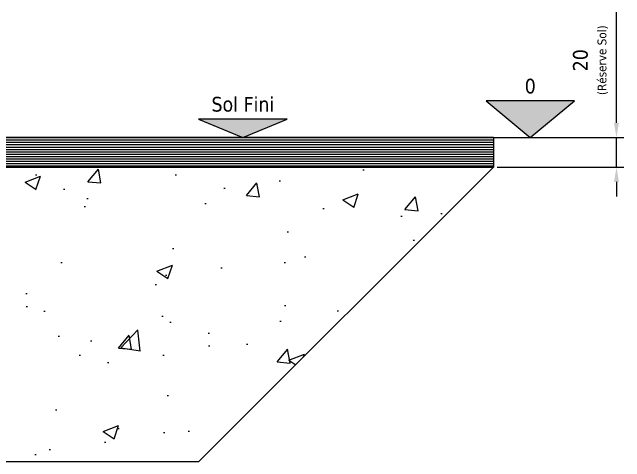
# Model space of a CAD drawing. Header units: millimetres. Extents: x -20000 to 230000, y -17405 to 24510.
# Drawn here: x 42073.5 to 42489.1, y -14106.3 to -13801.1 of the extents above; entities that cross this region are included whole.
import ezdxf
from ezdxf.enums import TextEntityAlignment as Align

# ---------------------------------------------------------------- set-up
doc = ezdxf.new("R2010")
doc.units = ezdxf.units.MM
doc.header["$PDMODE"] = 35
doc.header["$PDSIZE"] = 0.5
doc.layers.get('0').update_dxf_attribs({"lineweight": 13})
doc.layers.get('Defpoints').update_dxf_attribs({"true_color": 0xc2a584})
doc.layers.add('0 - Invisible', color=43, linetype='Continuous', lineweight=0, plot=False)
for name, color, linetype, lineweight in [('1 - BETON', 251, 'Continuous', 25), ('1 - Béton', 251, 'Continuous', 25), ('Texte', 7, 'Continuous', 13)]:
    doc.layers.add(name, color=color, linetype=linetype, lineweight=lineweight)
doc.styles.add('Texte Poralu', font='tahomabd.ttf')
doc.dimstyles.new('30 - 1000', dxfattribs={"dimtxt": 10, "dimasz": 10, "dimexe": 5, "dimexo": 2.5, "dimgap": 5, "dimtad": 1, "dimdec": 1, "dimtxsty": 'Texte Poralu', "dimcen": 5, "dimazin": 0, "dimtfac": 1, "dimtdec": 1, "dimtmove": 0, "dimatfit": 3, "dimfxl": 1, "dimarcsym": 0})

# ---------------------------------------------------------------- blocks, each defined once
blk = doc.blocks.new('*U407')
at = {"layer": '1 - Béton'}
h = blk.add_hatch(dxfattribs=at)
h.set_pattern_fill('ANSI31', color=256, scale=0.5, angle=135, style=0)
h.set_pattern_definition([(180, (-47444.83492681685, -3815.168548134758), (-3.33066907387547e-16, -1.5875), [])])
h.paths.add_polyline_path([(0, 20), (339.9999999999727, 19.99999999999454), (339.9999999999727, -7.730704965069268e-12), (0, 0)])
at = {"layer": '0 - Invisible'}
blk.add_lwpolyline([(0, 20), (339.9999999999727, 19.99999999999454), (339.9999999999727, -7.730704965069268e-12), (0, 0), (0, 20)], dxfattribs=at)
at = {"layer": '1 - Béton'}
blk.add_lwpolyline([(339.9999999999727, 19.99999999999454), (0, 20), (0, 0), (339.9999999999727, -7.730704965069268e-12)], dxfattribs=at)
blk = doc.blocks.new('*U199')
blk.add_hatch(color=256).paths.add_polyline_path([(25, 0), (55, 25), (-5, 25)])
blk.add_line((0, 0), (50, 0))
blk.add_lwpolyline([(25, 0), (55, 25), (-5, 25), (25, 0)])
at = {"style": 'Texte Poralu'}
blk.add_attdef('HAUTEUR', text='', height=10, dxfattribs=at).set_placement((25, 34.99999999999997), align=Align.MIDDLE_CENTER)
blk = doc.blocks.new('*U200')
blk.add_hatch(color=256).paths.add_polyline_path([(0, 0), (29.99999999999999, 12.5), (-30.00000000000001, 12.5)])
blk.add_lwpolyline([(0, 0), (29.99999999999999, 12.5), (-30.00000000000001, 12.5), (0, 0)])
at = {"layer": 'Texte', "insert": (-7.105427357601002e-15, 17.5), "char_height": 10, "attachment_point": 8, "style": 'Texte Poralu'}
blk.add_mtext('Sol Fini', dxfattribs=at)
blk = doc.blocks.new('*D410')
at = {"color": 0, "lineweight": -2, "transparency": 16777216}
for p, q in [((42483.48465767817, -13876.26779066066), (42483.48465767817, -13801.14354620129)), ((42402.5000245568, -13886.26779066066), (42488.48465767817, -13886.26779066066)), ((42483.48465767817, -13906.26779066066), (42483.48465767817, -13886.26779066066)), ((42402.5000245568, -13906.26779066066), (42488.48465767817, -13906.26779066066)), ((42483.48465767817, -13916.26779066066), (42483.48465767817, -13926.26779066066))]:
    blk.add_line(p, q, dxfattribs=at)
at = {"color": 0, "transparency": 16777216}
for points in [[(42481.81799101151, -13876.26779066066), (42485.15132434484, -13876.26779066066), (42483.48465767817, -13886.26779066066)], [(42481.81799101151, -13916.26779066066), (42485.15132434484, -13916.26779066066), (42483.48465767817, -13906.26779066066)]]:
    blk.add_solid(points, dxfattribs=at)
at = {"layer": 'Defpoints', "color": 0, "transparency": 16777216}
for p in [(42400.0000245568, -13886.26779066066), (42483.48465767817, -13886.26779066066), (42400.0000245568, -13906.26779066066)]:
    blk.add_point(p, dxfattribs=at)
at = {"color": 0, "transparency": 16777216, "insert": (42465.84373535894, -13833.70566843097), "char_height": 10, "attachment_point": 5, "rotation": 90, "style": 'Texte Poralu'}
blk.add_mtext('20 \\P{\\H0.6x;(Réserve Sol)}', dxfattribs=at)
blk = doc.blocks.new('*U614')
at = {"layer": '0 - Invisible'}
for p in [(0, 0), (1.782078862990602, -17.82078862990238)]:
    blk.add_point(p, dxfattribs=at)
at = {"layer": 'Texte', "insert": (1.284560267886263, -12.84560267885354), "char_height": 10, "attachment_point": 8, "rotation": 5.710593137499643, "style": 'Texte Poralu'}
blk.add_mtext('Pente 10%', dxfattribs=at)
at = {"layer": 'Texte'}
blk.add_leader([(-38.26816804295959, -19.31334441521903), (41.33480717384009, -11.3530468935387)], dimstyle='30 - 1000', override={"dimgap": 2, "dimtad": 0}, dxfattribs=at)
blk = doc.blocks.new('*U408')
at = {"layer": '1 - BETON'}
h = blk.add_hatch(dxfattribs=at)
h.set_pattern_fill('CONCRETE', color=256, scale=15, style=0, pattern_type=2)
h.set_pattern_definition([(49.99999999999999, (-70.00000000007424, 209.9999999999648), (107.589027390113, -9.412820247389266), [11.25, -123.75]), (355, (-70.00000000007424, 209.9999999999648), (-20.81270004195, 112.8288200550018), [9, -99]), (100.4514, (-61.03424800007423, 209.2155989999648), (86.77640725710323, 103.415931309143), [9.5610285, -105.1713168]), (46.18420000000002, (-70.00000000007424, 239.9999999999648), (160.0861572938467, -24.82785214935271), [16.87499999999953, -185.6249999999962]), (96.6356, (-56.65948825007422, 237.9310039499648), (140.1994058323055, 146.1176806350663), [14.3415432, -157.75695]), (351.1842, (-70.00000000007424, 239.9999999999648), (140.1992917700441, 146.1177901387987), [13.5, -148.5]), (21, (-55.00000000007424, 232.4999999999648), (89.53605781776925, -60.39283359980082), [11.25, -123.75]), (326.0000000000001, (-55.00000000007424, 232.4999999999648), (36.49729978823726, 108.772506757028), [9, -99]), (71.4514, (-47.5386650500742, 227.4672590999648), (126.0333942872235, 48.37957450649286), [9.5610285, -105.1713168]), (37.50000000000001, (-70.00000000007424, 209.9999999999648), (1.8239782975936, 49.93407807469672), [0, -97.8, 0, -100.5, 0, -99.375]), (7.499999999999999, (-70.00000000007424, 209.9999999999648), (39.46043061632229, 59.16175678235403), [0, -57.3, 0, -95.55, 0, -37.875]), (327.5, (-103.4500000000742, 209.9999999999648), (80.07336542586135, -3.383230760156963), [0, -37.5, 0, -117, 0, -155.25]), (317.5, (-118.4500000000742, 209.9999999999648), (87.47792540135794, 15.01574734984766), [0, -48.75, 0, -77.69999999999999, 0, -110.25])])
h.paths.add_polyline_path([(-168.1519566091689, -57.97670254202674), (-178.2681680429705, -57.31334441522013), (-168.4836356725723, -54.65991190799345)], flags=8)
edge = h.paths.add_edge_path(flags=0)
edge.add_line((-168.3177961408706, -56.31830722501009), (-98.66519282617082, -49.3530468935398))
h.paths.add_polyline_path([(-179.6117021402969, -60.09346763252723), (-97.09846032620796, -51.84214345111834), (-99.24791440432107, -30.34760266998717), (-181.76115621841, -38.59892685139606)], flags=24)
h.paths.add_polyline_path([(339.9999999999764, -20.00000000001455), (139.99999999998, -220.0000000000109), (-220.0000000000218, -220.0000000000182), (-220.0000000000218, -46.00000000000219), (-60, -30), (-60, 0), (0, 0), (0, -20.00000000001455)])
at = {"layer": '0 - Invisible'}
blk.add_lwpolyline([(339.9999999999764, -20.00000000001455), (139.99999999998, -220.0000000000109), (-220.0000000000294, -220.0000000000185), (-220.0000000000218, -220.0000000000182)], dxfattribs=at)
at = {"layer": '1 - BETON'}
blk.add_lwpolyline([(339.9999999999764, -20.00000000001455), (0, -20.00000000001455), (0, 0), (-60, 0), (-60, -30), (-220.0000000000218, -46.00000000000219), (-220.0000000000218, -220.0000000000182), (-220.0000000000218, -220.0000000000182)], dxfattribs=at)
blk.add_blockref('*U614', (-140.0000000000109, -38.00000000000109))

msp = doc.modelspace()

# ---------------------------------------------------------------- block references
for name, p in [('*U408', (42060.00002455682, -13886.26779066064)), ('*U407', (42060.00002455683, -13906.26779066066))]:
    msp.add_blockref(name, p)
at = {"layer": 'Texte'}
msp.add_blockref('*U199', (42400.0000245568, -13886.26779066066), dxfattribs=at).add_auto_attribs({'HAUTEUR': '0'})
msp.add_blockref('*U200', (42230.00002455682, -13886.26779066064), dxfattribs=at)

# ---------------------------------------------------------------- dimensions: what is measured, and where the dimension line sits
dim = msp.add_linear_dim(base=(42483.48465767817, -13886.26779066066), p1=(42400.0000245568, -13906.26779066066), p2=(42400.0000245568, -13886.26779066066), angle=90, text='<> \\P{\\H0.6x;(Réserve Sol)}', dimstyle='30 - 1000')
dim.commit()
dim.dimension.update_dxf_attribs({"geometry": '*D410', "text_midpoint": (42465.84373535894, -13833.70566843097)})

doc.saveas('drawing.dxf')
